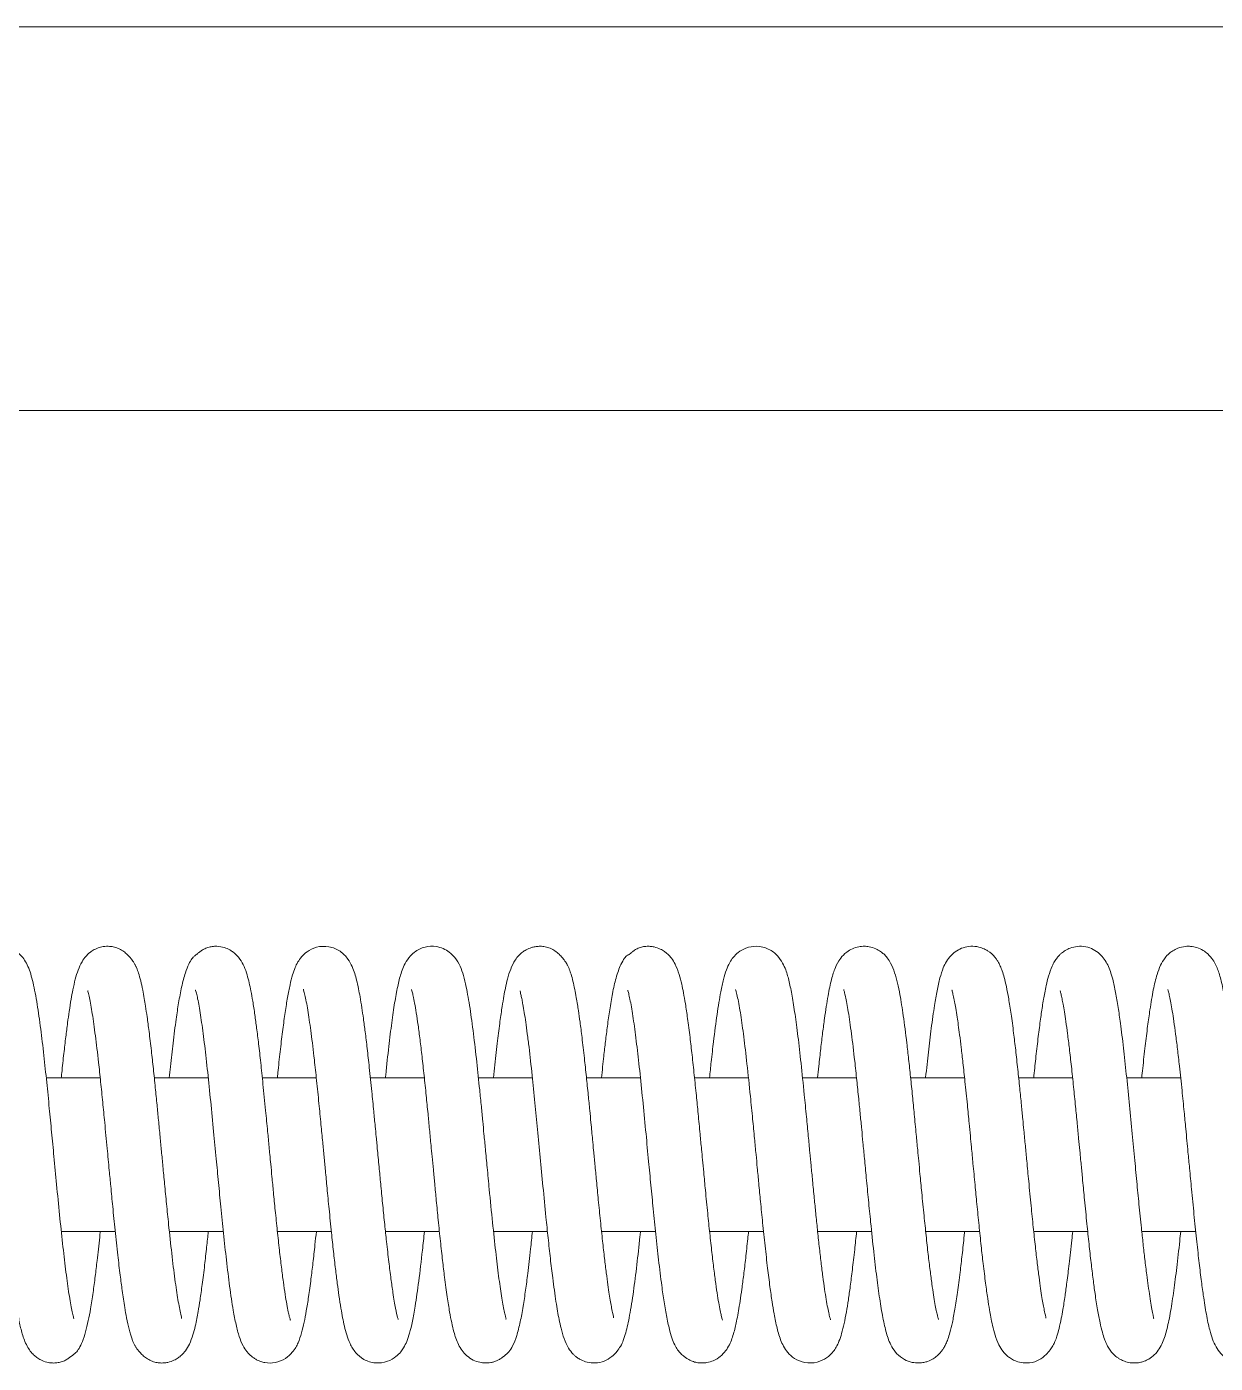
# Model space of a CAD drawing. Header units: inches. Extents: x 0.8 to 28.5, y 2.9 to 20.2.
# Drawn here: x 15.535 to 16.305, y 17.741 to 18.607 of the extents above; entities that cross this region are included whole.
import ezdxf

# ---------------------------------------------------------------- set-up
doc = ezdxf.new("R2010")
doc.units = ezdxf.units.IN
doc.header["$MEASUREMENT"] = 0
doc.layers.add('SLD-0', color=1, linetype='Continuous', lineweight=15)

msp = doc.modelspace()

# ---------------------------------------------------------------- linework, layer by layer
at = {"color": 7, "linetype": 'Continuous', "lineweight": 15}
for points, knots in [([(15.56587, 17.76943), (15.56589, 17.76946), (15.56595, 17.76955), (15.56524, 17.77208), (15.56413, 17.7773), (15.56255, 17.78657), (15.56059, 17.80108), (15.55862, 17.81803), (15.55667, 17.83666), (15.5548, 17.8558), (15.55309, 17.87387), (15.55151, 17.89044), (15.54997, 17.9066), (15.54828, 17.92343), (15.54644, 17.94089), (15.54439, 17.95804), (15.54214, 17.97415), (15.53997, 17.9856), (15.53802, 17.99302), (15.53635, 17.99771), (15.53424, 18.00174), (15.53208, 18.00452), (15.52997, 18.00643), (15.52871, 18.00738), (15.52753, 18.00818), (15.52577, 18.00918), (15.52235, 18.01053), (15.51722, 18.01126), (15.51043, 18.00985), (15.50464, 18.00578), (15.50167, 18.00189), (15.49973, 17.99832), (15.49776, 17.99325), (15.49599, 17.98645), (15.4942, 17.97719), (15.49253, 17.96628), (15.49095, 17.95436), (15.48939, 17.94109), (15.48833, 17.93121), (15.48781, 17.92621), (15.48775, 17.92564)], [0, 0, 0, 0, 0.013609, 0.034853, 0.056971, 0.100364, 0.142556, 0.18394, 0.225206, 0.265902, 0.302386, 0.33375, 0.365231, 0.400617, 0.439654, 0.482371, 0.528092, 0.577452, 0.603398, 0.627902, 0.650101, 0.670059, 0.677454, 0.680256, 0.682597, 0.686865, 0.691912, 0.705487, 0.722651, 0.740724, 0.758472, 0.776526, 0.794296, 0.829844, 0.869346, 0.899211, 0.932022, 0.967779, 0.996329, 1, 1, 1, 1]), ([(15.63567, 17.7698), (15.63571, 17.7698), (15.63588, 17.76981), (15.63533, 17.77174), (15.63435, 17.77635), (15.63304, 17.78361), (15.6314, 17.79478), (15.62934, 17.81145), (15.62754, 17.8283), (15.62598, 17.84364), (15.62476, 17.85629), (15.62367, 17.86772), (15.6227, 17.87794), (15.62174, 17.88794), (15.62079, 17.89797), (15.61977, 17.90859), (15.61865, 17.91978), (15.61742, 17.9316), (15.61608, 17.94392), (15.61472, 17.95521), (15.61346, 17.96474), (15.61245, 17.97161), (15.6115, 17.97742), (15.61046, 17.983), (15.60925, 17.98854), (15.60801, 17.99305), (15.60689, 17.99624), (15.60595, 17.99833), (15.60521, 17.99976), (15.60392, 18.00176), (15.60241, 18.00365), (15.60048, 18.0057), (15.59811, 18.00767), (15.59553, 18.00925), (15.59251, 18.01038), (15.5892, 18.01097), (15.58525, 18.01085), (15.58152, 18.00987), (15.57855, 18.00847), (15.5755, 18.00629), (15.57337, 18.00411), (15.57082, 18.00055), (15.56864, 17.99569), (15.56675, 17.98952), (15.56533, 17.98307), (15.5641, 17.97637), (15.56297, 17.96922), (15.56183, 17.96104), (15.56067, 17.95198), (15.5594, 17.94115), (15.55843, 17.93221), (15.55787, 17.9267), (15.55776, 17.92564)], [0, 0, 0, 0, 0.008302, 0.038524, 0.061955, 0.083082, 0.12604, 0.169981, 0.213086, 0.241435, 0.268221, 0.29117, 0.310744, 0.329741, 0.351399, 0.371558, 0.395139, 0.42205, 0.449171, 0.480817, 0.507048, 0.528535, 0.544279, 0.564025, 0.587813, 0.611046, 0.627186, 0.633708, 0.636034, 0.640551, 0.647439, 0.655578, 0.666245, 0.679258, 0.691072, 0.700617, 0.711007, 0.719163, 0.727816, 0.734848, 0.747089, 0.766398, 0.792312, 0.817349, 0.844187, 0.866299, 0.891775, 0.913573, 0.937809, 0.964369, 0.993129, 1, 1, 1, 1]), ([(15.70615, 17.76874), (15.70616, 17.76873), (15.70621, 17.76866), (15.70595, 17.76937), (15.70551, 17.77101), (15.70478, 17.77411), (15.70386, 17.77882), (15.70279, 17.78525), (15.70164, 17.79328), (15.70039, 17.8029), (15.69907, 17.81405), (15.69774, 17.82644), (15.69644, 17.83909), (15.69528, 17.85087), (15.69432, 17.86093), (15.69354, 17.86907), (15.69293, 17.87554), (15.69226, 17.88257), (15.69135, 17.89215), (15.69004, 17.90585), (15.68853, 17.9209), (15.68703, 17.9353), (15.68567, 17.94742), (15.6844, 17.95771), (15.68314, 17.96701), (15.68192, 17.97505), (15.6807, 17.98178), (15.67954, 17.98729), (15.67817, 17.99261), (15.67633, 17.99781), (15.6741, 18.00195), (15.6717, 18.00489), (15.66958, 18.00685), (15.66669, 18.00878), (15.66313, 18.01029), (15.65987, 18.0109), (15.65709, 18.01089), (15.65562, 18.01076), (15.65417, 18.01051), (15.65223, 18.01), (15.6506, 18.00929), (15.64914, 18.00843), (15.64817, 18.00777), (15.64733, 18.00714), (15.6466, 18.00655), (15.64599, 18.00605), (15.6452, 18.00541), (15.64454, 18.00493), (15.64372, 18.00435), (15.6422, 18.00265), (15.64024, 17.99934), (15.6379, 17.99339), (15.63574, 17.98504), (15.63381, 17.97478), (15.63202, 17.9627), (15.63028, 17.94891), (15.62883, 17.936), (15.62801, 17.92807), (15.62776, 17.92564)], [0, 0, 0, 0, 0.003261, 0.01604, 0.032164, 0.051794, 0.074702, 0.098938, 0.124151, 0.150525, 0.177894, 0.206188, 0.23406, 0.258047, 0.277994, 0.294035, 0.306096, 0.315985, 0.335329, 0.362401, 0.397472, 0.427565, 0.455753, 0.481627, 0.505014, 0.532398, 0.555566, 0.575809, 0.59731, 0.620819, 0.644084, 0.657079, 0.666017, 0.672923, 0.68193, 0.693401, 0.696355, 0.6992, 0.702023, 0.70491, 0.711152, 0.714028, 0.716382, 0.718342, 0.72011, 0.721935, 0.724034, 0.730346, 0.739042, 0.756075, 0.780187, 0.808771, 0.845888, 0.879541, 0.909774, 0.949581, 0.984547, 1, 1, 1, 1]), ([(15.77593, 17.76923), (15.77595, 17.7692), (15.77618, 17.76891), (15.77545, 17.77086), (15.77448, 17.77558), (15.77281, 17.78496), (15.77134, 17.79547), (15.76994, 17.80649), (15.7686, 17.81842), (15.7673, 17.83073), (15.76607, 17.84279), (15.7649, 17.85485), (15.76376, 17.86682), (15.76274, 17.87752), (15.76186, 17.88677), (15.76105, 17.8952), (15.76011, 17.90507), (15.75883, 17.91798), (15.75741, 17.93175), (15.756, 17.94459), (15.75472, 17.95515), (15.75358, 17.96384), (15.75249, 17.97142), (15.75143, 17.97783), (15.75032, 17.98373), (15.74916, 17.98886), (15.74793, 17.99334), (15.74637, 17.99771), (15.74372, 18.00274), (15.73906, 18.00776), (15.73164, 18.01118), (15.72305, 18.01081), (15.71711, 18.00777), (15.71318, 18.00402), (15.71075, 18.00037), (15.70905, 17.99675), (15.70745, 17.99207), (15.70592, 17.98592), (15.70434, 17.97789), (15.70281, 17.96824), (15.70129, 17.95706), (15.69976, 17.94442), (15.6986, 17.93381), (15.69792, 17.92727), (15.69776, 17.92564)], [0, 0, 0, 0, 0.002232, 0.021655, 0.061185, 0.100794, 0.128342, 0.158018, 0.18959, 0.214625, 0.24086, 0.266773, 0.289161, 0.313393, 0.331031, 0.344692, 0.364392, 0.39126, 0.425214, 0.454143, 0.480952, 0.504861, 0.525817, 0.549384, 0.569173, 0.591915, 0.611578, 0.632176, 0.653531, 0.676323, 0.697205, 0.716392, 0.733425, 0.747114, 0.762499, 0.781202, 0.805006, 0.833628, 0.863757, 0.894372, 0.92559, 0.957579, 0.989425, 1, 1, 1, 1]), ([(15.84587, 17.76941), (15.84591, 17.76938), (15.84606, 17.76925), (15.84548, 17.77112), (15.84448, 17.77558), (15.84299, 17.78373), (15.84113, 17.79688), (15.83917, 17.81302), (15.83715, 17.832), (15.83529, 17.85069), (15.83376, 17.86683), (15.83262, 17.87879), (15.83166, 17.8888), (15.83079, 17.89799), (15.82987, 17.90757), (15.82857, 17.92054), (15.82689, 17.93677), (15.82481, 17.95474), (15.82258, 17.97131), (15.8204, 17.98364), (15.81842, 17.99185), (15.81646, 17.99764), (15.81362, 18.00289), (15.80964, 18.00695), (15.80556, 18.00944), (15.79997, 18.01113), (15.79426, 18.01082), (15.78957, 18.00905), (15.7854, 18.0064), (15.78187, 18.00236), (15.77938, 17.99757), (15.77736, 17.99193), (15.77571, 17.98512), (15.77372, 17.97444), (15.77186, 17.96153), (15.76991, 17.94582), (15.76856, 17.93356), (15.76782, 17.92625), (15.76776, 17.92564)], [0, 0, 0, 0, 0.008513, 0.028377, 0.049279, 0.090655, 0.131113, 0.17193, 0.215046, 0.260684, 0.289128, 0.313193, 0.332715, 0.349533, 0.369066, 0.391699, 0.431244, 0.47612, 0.522364, 0.570187, 0.602724, 0.632007, 0.657487, 0.673903, 0.686688, 0.698246, 0.715024, 0.725056, 0.73635, 0.759351, 0.779999, 0.799319, 0.836639, 0.874587, 0.913137, 0.953398, 0.996069, 1, 1, 1, 1]), ([(15.91552, 17.77005), (15.91555, 17.77011), (15.91567, 17.77031), (15.9152, 17.77231), (15.91443, 17.77599), (15.91359, 17.7805), (15.91277, 17.7855), (15.91187, 17.79169), (15.91083, 17.79942), (15.90967, 17.80885), (15.90842, 17.8201), (15.90708, 17.83283), (15.90575, 17.84601), (15.90456, 17.85837), (15.90354, 17.86909), (15.90269, 17.87803), (15.90201, 17.88511), (15.90144, 17.8911), (15.90085, 17.89739), (15.90009, 17.9053), (15.8991, 17.91528), (15.89793, 17.92671), (15.8966, 17.9393), (15.89522, 17.95122), (15.89392, 17.96134), (15.89296, 17.96821), (15.89215, 17.97347), (15.89137, 17.97813), (15.8904, 17.9833), (15.88929, 17.98831), (15.88819, 17.99244), (15.88719, 17.99542), (15.88639, 17.99735), (15.88584, 17.99851), (15.8855, 17.99914), (15.88511, 17.99982), (15.88464, 18.00051), (15.88404, 18.00136), (15.8831, 18.00262), (15.88164, 18.00437), (15.87948, 18.00651), (15.87688, 18.00846), (15.874, 18.00991), (15.87081, 18.01074), (15.86778, 18.01097), (15.86482, 18.01069), (15.86194, 18.00999), (15.85919, 18.00883), (15.8561, 18.00678), (15.85387, 18.00467), (15.85123, 18.00128), (15.84882, 17.99629), (15.8469, 17.99009), (15.84555, 17.98412), (15.84447, 17.97845), (15.84329, 17.9714), (15.84194, 17.96196), (15.84034, 17.9494), (15.83894, 17.93699), (15.83805, 17.92848), (15.83776, 17.92564)], [0, 0, 0, 0, 0.012416, 0.040306, 0.062365, 0.078988, 0.096446, 0.116181, 0.138351, 0.162904, 0.189707, 0.218944, 0.247966, 0.273198, 0.294797, 0.312723, 0.326899, 0.337342, 0.348918, 0.365034, 0.385766, 0.411088, 0.438564, 0.470896, 0.497907, 0.519618, 0.531826, 0.547123, 0.565552, 0.587135, 0.607569, 0.622266, 0.629541, 0.632037, 0.633878, 0.634628, 0.636827, 0.638727, 0.641221, 0.648302, 0.65846, 0.671871, 0.685977, 0.697311, 0.705927, 0.712288, 0.71783, 0.726987, 0.733991, 0.744394, 0.761204, 0.789391, 0.817122, 0.839803, 0.859521, 0.882089, 0.911001, 0.944187, 0.9814, 1, 1, 1, 1]), ([(15.98617, 17.7687), (15.98618, 17.76869), (15.98623, 17.76863), (15.98597, 17.76933), (15.98554, 17.77091), (15.98483, 17.77389), (15.98394, 17.77839), (15.98291, 17.78453), (15.98178, 17.79226), (15.98055, 17.8016), (15.97925, 17.81253), (15.97792, 17.82472), (15.97652, 17.83824), (15.97521, 17.85157), (15.9741, 17.86327), (15.97325, 17.87212), (15.97247, 17.88035), (15.97152, 17.89029), (15.97041, 17.902), (15.96915, 17.91483), (15.96783, 17.92771), (15.96648, 17.94034), (15.96503, 17.95272), (15.96359, 17.96386), (15.96219, 17.97338), (15.96093, 17.98063), (15.95969, 17.98667), (15.95809, 17.99302), (15.95597, 17.99865), (15.95345, 18.00284), (15.95136, 18.00522), (15.94972, 18.00666), (15.94812, 18.00786), (15.94562, 18.00933), (15.94247, 18.01042), (15.93982, 18.01082), (15.93801, 18.01091), (15.93653, 18.01086), (15.93504, 18.01068), (15.933, 18.01024), (15.93079, 18.00937), (15.92919, 18.00835), (15.92789, 18.00736), (15.92725, 18.00683), (15.92682, 18.00646), (15.92654, 18.00622), (15.92629, 18.00602), (15.92597, 18.00576), (15.92534, 18.0053), (15.92502, 18.0053), (15.92419, 18.00489), (15.92252, 18.00313), (15.91991, 17.99868), (15.91718, 17.99098), (15.91491, 17.98088), (15.9131, 17.97025), (15.91165, 17.95973), (15.91038, 17.94962), (15.90911, 17.9386), (15.90825, 17.93038), (15.90775, 17.92564)], [0, 0, 0, 0, 0.003418, 0.015924, 0.031569, 0.050504, 0.072469, 0.095815, 0.12028, 0.146057, 0.173017, 0.201037, 0.228437, 0.258697, 0.281665, 0.297457, 0.310384, 0.329644, 0.355459, 0.379296, 0.406947, 0.435872, 0.462707, 0.494975, 0.523127, 0.54737, 0.568637, 0.593293, 0.622705, 0.641749, 0.655317, 0.660019, 0.663433, 0.670834, 0.680593, 0.686457, 0.689445, 0.692304, 0.695128, 0.698062, 0.704693, 0.711382, 0.713728, 0.71552, 0.716279, 0.717001, 0.717735, 0.718527, 0.720412, 0.72763, 0.73791, 0.759011, 0.785623, 0.825512, 0.861635, 0.893701, 0.921989, 0.946889, 0.969386, 1, 1, 1, 1]), ([(16.05612, 17.76883), (16.05614, 17.7688), (16.05622, 17.76868), (16.05581, 17.76987), (16.05517, 17.77244), (16.05429, 17.77656), (16.05332, 17.78199), (16.05228, 17.78872), (16.05118, 17.79675), (16.05001, 17.80602), (16.04883, 17.8163), (16.04769, 17.82701), (16.04661, 17.83748), (16.04555, 17.84808), (16.04456, 17.85841), (16.04361, 17.86837), (16.04269, 17.87798), (16.04168, 17.88858), (16.04049, 17.90115), (16.03891, 17.91722), (16.03708, 17.93504), (16.03508, 17.95255), (16.03317, 17.96703), (16.03132, 17.97877), (16.02938, 17.98818), (16.0277, 17.99434), (16.02525, 18.00009), (16.02192, 18.00495), (16.01686, 18.00923), (16.00851, 18.01146), (16.00135, 18.01009), (15.99617, 18.00701), (15.99291, 18.00363), (15.99032, 17.99966), (15.98844, 17.99523), (15.98673, 17.98942), (15.98475, 17.98037), (15.98261, 17.96724), (15.98058, 17.95142), (15.97897, 17.93731), (15.97812, 17.92911), (15.97776, 17.92564)], [0, 0, 0, 0, 0.00503, 0.021965, 0.042135, 0.064117, 0.08685, 0.110207, 0.134313, 0.159183, 0.184654, 0.209518, 0.23221, 0.252587, 0.276049, 0.295446, 0.312598, 0.333634, 0.358963, 0.388591, 0.433017, 0.474875, 0.514242, 0.551694, 0.587602, 0.622661, 0.641725, 0.662916, 0.685753, 0.704826, 0.721697, 0.73618, 0.750294, 0.765109, 0.789187, 0.819054, 0.851246, 0.898856, 0.946009, 0.977136, 1, 1, 1, 1]), ([(16.126, 17.76911), (16.12601, 17.76909), (16.12617, 17.76889), (16.12585, 17.76975), (16.12538, 17.77168), (16.12462, 17.775), (16.12379, 17.77933), (16.12284, 17.785), (16.1218, 17.79214), (16.12064, 17.80091), (16.11938, 17.81138), (16.11808, 17.82329), (16.11668, 17.83673), (16.11534, 17.85016), (16.1142, 17.86215), (16.11332, 17.87137), (16.11251, 17.87993), (16.11154, 17.89003), (16.11044, 17.90174), (16.10921, 17.91422), (16.10799, 17.92616), (16.10677, 17.93766), (16.10521, 17.95137), (16.10333, 17.96602), (16.1014, 17.97833), (16.0996, 17.98713), (16.0978, 17.99391), (16.09563, 17.99931), (16.09316, 18.00318), (16.09109, 18.00552), (16.08859, 18.00759), (16.08528, 18.00951), (16.08175, 18.01062), (16.07787, 18.01099), (16.07413, 18.01065), (16.07018, 18.00939), (16.06585, 18.00677), (16.06144, 18.00198), (16.05896, 17.9967), (16.05662, 17.98931), (16.05447, 17.97891), (16.05259, 17.9668), (16.05103, 17.95493), (16.04979, 17.94459), (16.0487, 17.93476), (16.04802, 17.92816), (16.04776, 17.92564)], [0, 0, 0, 0, 0.001536, 0.018758, 0.036019, 0.053723, 0.073136, 0.094353, 0.11734, 0.142289, 0.169099, 0.19764, 0.225933, 0.257476, 0.281779, 0.298985, 0.313032, 0.333185, 0.359739, 0.384031, 0.410695, 0.436496, 0.461497, 0.508927, 0.552927, 0.581382, 0.609789, 0.638491, 0.65632, 0.66927, 0.677426, 0.685701, 0.69707, 0.704068, 0.712827, 0.723625, 0.734505, 0.751421, 0.781346, 0.81761, 0.859846, 0.906084, 0.930833, 0.956676, 0.98347, 1, 1, 1, 1]), ([(16.19558, 17.76995), (16.19561, 17.76995), (16.19578, 17.76994), (16.19542, 17.77138), (16.19473, 17.77453), (16.19392, 17.77866), (16.19311, 17.78336), (16.19222, 17.78919), (16.19121, 17.79655), (16.19006, 17.80559), (16.18881, 17.81646), (16.18748, 17.82892), (16.18603, 17.84313), (16.18464, 17.85754), (16.18339, 17.87065), (16.1825, 17.88), (16.18187, 17.88666), (16.18132, 17.89244), (16.18064, 17.89957), (16.17976, 17.90864), (16.17867, 17.91951), (16.17743, 17.93153), (16.17612, 17.94355), (16.17467, 17.95566), (16.17317, 17.9669), (16.17162, 17.97686), (16.17013, 17.98463), (16.16874, 17.99049), (16.16746, 17.99471), (16.16626, 17.99776), (16.16519, 17.99996), (16.16395, 18.00201), (16.16206, 18.00456), (16.15943, 18.00717), (16.15535, 18.00941), (16.1518, 18.01066), (16.14698, 18.01111), (16.14199, 18.01014), (16.13758, 18.00798), (16.13394, 18.00489), (16.13095, 18.0008), (16.12876, 17.99611), (16.12694, 17.99032), (16.12519, 17.9825), (16.1233, 17.9717), (16.12146, 17.95853), (16.11955, 17.94263), (16.11836, 17.93165), (16.11776, 17.9257), (16.11775, 17.92564)], [0, 0, 0, 0, 0.005952, 0.032684, 0.054351, 0.071076, 0.088316, 0.107814, 0.12971, 0.154028, 0.180643, 0.20959, 0.238873, 0.271972, 0.298357, 0.31796, 0.328146, 0.338454, 0.352856, 0.371449, 0.394279, 0.421264, 0.45016, 0.477641, 0.511732, 0.543, 0.571601, 0.596671, 0.617438, 0.633947, 0.646104, 0.654447, 0.661763, 0.680347, 0.686117, 0.695087, 0.707251, 0.719414, 0.73173, 0.746313, 0.763127, 0.782678, 0.813981, 0.848448, 0.880409, 0.92351, 0.96204, 0.999623, 1, 1, 1, 1]), ([(16.26555, 17.76971), (16.26555, 17.76969), (16.26556, 17.76958), (16.26538, 17.77056), (16.26485, 17.77327), (16.26398, 17.77791), (16.26301, 17.78378), (16.26203, 17.79052), (16.26095, 17.79847), (16.25982, 17.80762), (16.25866, 17.81787), (16.2574, 17.82971), (16.25602, 17.84321), (16.25454, 17.85862), (16.253, 17.87473), (16.25135, 17.89211), (16.24961, 17.91032), (16.24777, 17.92834), (16.24591, 17.94556), (16.24414, 17.95983), (16.24247, 17.97168), (16.24081, 17.98139), (16.23918, 17.98889), (16.2376, 17.99438), (16.23601, 17.99843), (16.2338, 18.0024), (16.23049, 18.0062), (16.2265, 18.00898), (16.22179, 18.01074), (16.21634, 18.01108), (16.21169, 18.00997), (16.2088, 18.00857), (16.20688, 18.00729), (16.20553, 18.00622), (16.20426, 18.00502), (16.20275, 18.00327), (16.20118, 18.00094), (16.19924, 17.99715), (16.19743, 17.99199), (16.19595, 17.98599), (16.19493, 17.98092), (16.19414, 17.97651), (16.19318, 17.97062), (16.19199, 17.96231), (16.19054, 17.95098), (16.18912, 17.93874), (16.1882, 17.92981), (16.18777, 17.92564)], [0, 0, 0, 0, 0.006383, 0.030977, 0.05799, 0.083851, 0.108293, 0.131127, 0.152466, 0.178396, 0.202206, 0.224994, 0.257306, 0.287122, 0.31801, 0.352427, 0.389318, 0.427084, 0.465422, 0.505793, 0.535093, 0.566672, 0.600535, 0.624345, 0.643892, 0.6595, 0.673493, 0.68774, 0.701854, 0.714887, 0.725821, 0.734357, 0.737813, 0.741905, 0.748796, 0.758572, 0.771181, 0.78652, 0.814535, 0.837642, 0.855004, 0.869326, 0.884583, 0.912139, 0.942614, 0.973217, 1, 1, 1, 1]), ([(16.33571, 17.76966), (16.33574, 17.76973), (16.33579, 17.7699), (16.33517, 17.77242), (16.33384, 17.77868), (16.33194, 17.79085), (16.33022, 17.80412), (16.32875, 17.81704), (16.32743, 17.82945), (16.32596, 17.84377), (16.32454, 17.85862), (16.32337, 17.8709), (16.32247, 17.88029), (16.32168, 17.88865), (16.32078, 17.89814), (16.31958, 17.91049), (16.31808, 17.9253), (16.31645, 17.9407), (16.31477, 17.95487), (16.31319, 17.96676), (16.31147, 17.97783), (16.30963, 17.98725), (16.30743, 17.99517), (16.305, 18.00082), (16.30132, 18.00545), (16.29752, 18.00837), (16.29367, 18.01014), (16.28976, 18.01092), (16.28547, 18.0109), (16.28149, 18.00992), (16.278, 18.00813), (16.27485, 18.00574), (16.27236, 18.0029), (16.2697, 17.99843), (16.26727, 17.99172), (16.26519, 17.98272), (16.26327, 17.97151), (16.26155, 17.95905), (16.25998, 17.94632), (16.25873, 17.93503), (16.25797, 17.92771), (16.25776, 17.92564)], [0, 0, 0, 0, 0.015657, 0.035297, 0.074775, 0.115179, 0.160019, 0.184111, 0.209318, 0.244567, 0.275674, 0.300343, 0.318494, 0.331987, 0.350606, 0.375824, 0.407744, 0.444509, 0.479703, 0.512433, 0.542734, 0.583848, 0.620103, 0.653232, 0.670485, 0.680702, 0.692029, 0.701863, 0.709576, 0.721781, 0.730778, 0.738171, 0.753932, 0.777383, 0.804348, 0.845634, 0.889306, 0.920181, 0.952696, 0.986597, 1, 1, 1, 1]), ([(15.50463, 17.98305), (15.50463, 17.98302), (15.50465, 17.98293), (15.50502, 17.98178), (15.50558, 17.97951), (15.50641, 17.97568), (15.50741, 17.97017), (15.50852, 17.96298), (15.50972, 17.95421), (15.51101, 17.94387), (15.51233, 17.93204), (15.51379, 17.9182), (15.51524, 17.90369), (15.51653, 17.89018), (15.51745, 17.88052), (15.51812, 17.87346), (15.51873, 17.86707), (15.5195, 17.85902), (15.52047, 17.84882), (15.52167, 17.83664), (15.52302, 17.82344), (15.5244, 17.81062), (15.52585, 17.79826), (15.52729, 17.78724), (15.52867, 17.77791), (15.53009, 17.7699), (15.53166, 17.76246), (15.53363, 17.7559), (15.53595, 17.7511), (15.53801, 17.74812), (15.53999, 17.74598), (15.54249, 17.74399), (15.54559, 17.74225), (15.54889, 17.74122), (15.5516, 17.74089), (15.5535, 17.74088), (15.55497, 17.74099), (15.55642, 17.74122), (15.55837, 17.74171), (15.56004, 17.74242), (15.5615, 17.74326), (15.56249, 17.74392), (15.56334, 17.74455), (15.56409, 17.74515), (15.56472, 17.74566), (15.56568, 17.74645), (15.56638, 17.74692), (15.56756, 17.74787), (15.56939, 17.75029), (15.57154, 17.75469), (15.57355, 17.76081), (15.57526, 17.768), (15.57686, 17.77643), (15.57833, 17.78602), (15.57972, 17.79658), (15.58115, 17.80847), (15.58222, 17.81822), (15.5829, 17.82491), (15.58303, 17.82614)], [0, 0, 0, 0, 0.008917, 0.02325, 0.040974, 0.062282, 0.08598, 0.11064, 0.136397, 0.163255, 0.191019, 0.219679, 0.253614, 0.28039, 0.300185, 0.310444, 0.321895, 0.337704, 0.357849, 0.382504, 0.411599, 0.441004, 0.468135, 0.500532, 0.52854, 0.55235, 0.583124, 0.617104, 0.635465, 0.650615, 0.66171, 0.669001, 0.676774, 0.686933, 0.692955, 0.695926, 0.698782, 0.7016, 0.704473, 0.710675, 0.713628, 0.716045, 0.718049, 0.719827, 0.72163, 0.723683, 0.73178, 0.743335, 0.766628, 0.792984, 0.822064, 0.849319, 0.874626, 0.905342, 0.933043, 0.957894, 0.992286, 1, 1, 1, 1]), ([(15.57511, 17.98198), (15.57508, 17.98198), (15.57496, 17.98201), (15.57522, 17.98091), (15.57588, 17.97814), (15.57692, 17.97289), (15.57819, 17.96529), (15.57986, 17.95336), (15.58169, 17.93797), (15.58327, 17.92318), (15.58461, 17.91009), (15.58601, 17.89567), (15.58742, 17.88083), (15.58874, 17.86696), (15.58994, 17.85438), (15.5912, 17.84132), (15.59273, 17.82622), (15.59432, 17.8112), (15.59585, 17.79825), (15.59707, 17.78896), (15.59803, 17.78219), (15.59896, 17.77624), (15.60017, 17.76947), (15.6014, 17.76383), (15.6025, 17.75972), (15.60333, 17.75714), (15.6041, 17.75509), (15.60478, 17.75355), (15.60537, 17.75241), (15.60597, 17.75138), (15.60702, 17.74985), (15.60835, 17.74816), (15.61017, 17.74621), (15.6125, 17.74423), (15.61507, 17.74262), (15.61805, 17.74146), (15.62109, 17.74089), (15.6241, 17.74085), (15.62747, 17.74135), (15.63055, 17.74242), (15.63307, 17.74388), (15.63471, 17.74511), (15.63641, 17.74659), (15.63862, 17.74915), (15.64101, 17.75331), (15.64303, 17.75869), (15.64452, 17.76438), (15.6456, 17.76953), (15.6466, 17.77493), (15.64775, 17.78203), (15.64913, 17.79196), (15.65057, 17.80352), (15.65189, 17.81515), (15.65267, 17.82273), (15.65303, 17.82614)], [0, 0, 0, 0, 0.007131, 0.023229, 0.050286, 0.071772, 0.093014, 0.13627, 0.180117, 0.20883, 0.237243, 0.264482, 0.298301, 0.326912, 0.347786, 0.374501, 0.407275, 0.44394, 0.476377, 0.503434, 0.52012, 0.537205, 0.560417, 0.589931, 0.604951, 0.617182, 0.626623, 0.633326, 0.63573, 0.637615, 0.641331, 0.646967, 0.65494, 0.665431, 0.678364, 0.690335, 0.700031, 0.707532, 0.713528, 0.72351, 0.731075, 0.734582, 0.739704, 0.755259, 0.77777, 0.804598, 0.827572, 0.846514, 0.862858, 0.887722, 0.916682, 0.949928, 0.977507, 1, 1, 1, 1]), ([(15.6449, 17.98242), (15.64487, 17.98245), (15.64463, 17.98273), (15.64518, 17.98123), (15.64589, 17.97805), (15.64711, 17.97205), (15.64867, 17.9621), (15.65067, 17.94693), (15.65261, 17.92953), (15.65456, 17.91065), (15.65639, 17.89162), (15.65808, 17.87394), (15.65963, 17.85757), (15.66119, 17.84135), (15.66293, 17.82429), (15.6648, 17.80683), (15.6669, 17.78985), (15.66893, 17.77606), (15.671, 17.76547), (15.67292, 17.75806), (15.67504, 17.75262), (15.67736, 17.74891), (15.67932, 17.74671), (15.68071, 17.74544), (15.68196, 17.74449), (15.68312, 17.74369), (15.68487, 17.74267), (15.68716, 17.74174), (15.69104, 17.74076), (15.69669, 17.74081), (15.70341, 17.74365), (15.70873, 17.74888), (15.71132, 17.75387), (15.71357, 17.76036), (15.71509, 17.76691), (15.71658, 17.77468), (15.71803, 17.7839), (15.71944, 17.79439), (15.72084, 17.80579), (15.72199, 17.81611), (15.72273, 17.82324), (15.72303, 17.82614)], [0, 0, 0, 0, 0.003133, 0.023314, 0.045244, 0.067278, 0.110351, 0.152311, 0.19361, 0.234885, 0.274909, 0.310222, 0.340819, 0.373195, 0.409457, 0.449369, 0.492813, 0.539305, 0.572407, 0.606852, 0.638587, 0.659779, 0.669529, 0.677102, 0.679977, 0.682371, 0.686623, 0.6916, 0.697707, 0.713297, 0.731305, 0.749001, 0.778968, 0.808506, 0.838528, 0.865171, 0.894626, 0.926968, 0.953215, 0.980992, 1, 1, 1, 1]), ([(15.71465, 17.98299), (15.71462, 17.98302), (15.71452, 17.98317), (15.71504, 17.98168), (15.71578, 17.97859), (15.71673, 17.9739), (15.71771, 17.96824), (15.71868, 17.96175), (15.72002, 17.95195), (15.72153, 17.93942), (15.7232, 17.92386), (15.72465, 17.90973), (15.72595, 17.89625), (15.72705, 17.88471), (15.728, 17.87475), (15.72895, 17.86483), (15.73003, 17.85341), (15.73135, 17.83984), (15.73275, 17.82602), (15.73412, 17.81309), (15.73539, 17.80211), (15.73658, 17.79265), (15.73775, 17.78408), (15.73889, 17.77664), (15.74004, 17.7702), (15.74124, 17.76446), (15.7427, 17.75886), (15.74453, 17.75363), (15.74777, 17.74793), (15.75335, 17.74297), (15.76106, 17.74034), (15.76908, 17.74144), (15.77454, 17.74469), (15.77776, 17.74804), (15.78007, 17.75146), (15.78181, 17.75517), (15.78357, 17.76049), (15.78529, 17.76778), (15.78728, 17.77867), (15.78941, 17.79381), (15.7914, 17.81051), (15.79261, 17.82207), (15.79303, 17.82614)], [0, 0, 0, 0, 0.005438, 0.024845, 0.048152, 0.071445, 0.093704, 0.114809, 0.135682, 0.179572, 0.210348, 0.242114, 0.270157, 0.293355, 0.311734, 0.329896, 0.352785, 0.380544, 0.413247, 0.440789, 0.467772, 0.492482, 0.514784, 0.540898, 0.562946, 0.584169, 0.608873, 0.635833, 0.662116, 0.682255, 0.701693, 0.720607, 0.736916, 0.750028, 0.76132, 0.781996, 0.809123, 0.841884, 0.876245, 0.923577, 0.973127, 1, 1, 1, 1]), ([(15.78468, 17.98294), (15.7847, 17.98288), (15.78473, 17.98274), (15.78515, 17.98133), (15.7858, 17.97861), (15.78671, 17.97414), (15.78779, 17.96787), (15.78895, 17.95991), (15.79021, 17.95042), (15.79151, 17.93947), (15.79283, 17.92731), (15.79413, 17.9148), (15.7953, 17.90303), (15.79634, 17.89219), (15.79722, 17.88295), (15.79805, 17.87418), (15.79884, 17.86593), (15.79975, 17.85639), (15.80079, 17.84549), (15.80204, 17.8329), (15.8034, 17.8198), (15.80476, 17.80743), (15.80624, 17.79519), (15.80774, 17.78393), (15.80928, 17.77426), (15.81067, 17.76704), (15.81195, 17.76157), (15.81338, 17.75688), (15.81504, 17.7528), (15.81716, 17.74915), (15.82001, 17.74579), (15.82426, 17.74278), (15.82853, 17.74127), (15.83168, 17.74086), (15.83415, 17.7409), (15.8361, 17.74114), (15.83815, 17.74163), (15.84019, 17.74243), (15.84171, 17.74328), (15.84292, 17.74408), (15.84369, 17.74464), (15.84437, 17.74517), (15.84553, 17.74611), (15.84666, 17.74711), (15.84823, 17.74866), (15.85051, 17.75212), (15.85293, 17.75836), (15.85512, 17.76705), (15.85698, 17.77707), (15.85855, 17.78766), (15.86016, 17.8), (15.86162, 17.81259), (15.86263, 17.8223), (15.86303, 17.82614)], [0, 0, 0, 0, 0.010965, 0.026894, 0.046409, 0.069677, 0.094892, 0.120758, 0.147477, 0.174911, 0.202926, 0.230922, 0.255261, 0.275455, 0.296141, 0.310059, 0.327227, 0.344876, 0.366645, 0.392687, 0.422339, 0.450845, 0.47732, 0.512857, 0.543536, 0.569386, 0.593767, 0.611279, 0.630123, 0.649564, 0.665563, 0.67841, 0.68919, 0.697518, 0.70111, 0.704892, 0.708988, 0.713468, 0.718049, 0.720008, 0.721869, 0.72379, 0.72591, 0.734296, 0.746199, 0.773841, 0.809141, 0.845343, 0.878699, 0.909196, 0.937267, 0.975189, 1, 1, 1, 1]), ([(15.85516, 17.98191), (15.85514, 17.98192), (15.855, 17.98202), (15.85517, 17.98123), (15.85558, 17.97936), (15.8562, 17.97654), (15.85724, 17.97119), (15.85838, 17.96397), (15.85972, 17.95417), (15.86112, 17.943), (15.86275, 17.92816), (15.86462, 17.91004), (15.86635, 17.89211), (15.86809, 17.87388), (15.8699, 17.8547), (15.87161, 17.83716), (15.87322, 17.8216), (15.87465, 17.80831), (15.87636, 17.79416), (15.87822, 17.78054), (15.87995, 17.77049), (15.8816, 17.76289), (15.88346, 17.7564), (15.88594, 17.75092), (15.88856, 17.74743), (15.89059, 17.74549), (15.89243, 17.74406), (15.89502, 17.74254), (15.89871, 17.74115), (15.90451, 17.74062), (15.90984, 17.74199), (15.91405, 17.74451), (15.91758, 17.7479), (15.92063, 17.75245), (15.92209, 17.75605), (15.92352, 17.76041), (15.92479, 17.76564), (15.92649, 17.77398), (15.92843, 17.7864), (15.93064, 17.80392), (15.93213, 17.81732), (15.93292, 17.82507), (15.93303, 17.82614)], [0, 0, 0, 0, 0.002612, 0.020538, 0.041214, 0.057748, 0.07082, 0.11166, 0.133833, 0.15704, 0.200519, 0.239108, 0.274431, 0.310876, 0.348747, 0.38982, 0.419194, 0.450019, 0.481666, 0.525864, 0.566316, 0.588339, 0.616716, 0.646648, 0.667282, 0.673867, 0.679647, 0.685447, 0.695232, 0.707814, 0.725022, 0.744339, 0.758688, 0.769241, 0.78574, 0.809694, 0.832839, 0.855678, 0.904684, 0.950359, 0.99317, 1, 1, 1, 1]), ([(15.92493, 17.98237), (15.92489, 17.98241), (15.92471, 17.9826), (15.92522, 17.98105), (15.92596, 17.97778), (15.92719, 17.97159), (15.92878, 17.9614), (15.93078, 17.94596), (15.93273, 17.92838), (15.93469, 17.90936), (15.93653, 17.89016), (15.93823, 17.87233), (15.93978, 17.856), (15.94132, 17.84009), (15.94299, 17.82366), (15.9448, 17.80684), (15.9466, 17.79232), (15.94833, 17.78004), (15.95006, 17.77002), (15.95188, 17.76191), (15.95372, 17.75596), (15.95549, 17.75189), (15.95738, 17.74892), (15.95901, 17.74707), (15.96067, 17.7456), (15.96177, 17.74473), (15.96274, 17.74405), (15.96372, 17.74342), (15.96546, 17.74243), (15.96796, 17.74148), (15.97082, 17.74094), (15.97354, 17.74084), (15.97659, 17.74115), (15.98066, 17.74234), (15.98541, 17.74538), (15.98852, 17.74899), (15.99135, 17.75377), (15.99366, 17.76057), (15.99563, 17.76934), (15.99728, 17.77887), (15.9987, 17.78884), (15.99991, 17.79811), (16.00121, 17.80903), (16.00224, 17.81846), (16.00286, 17.82454), (16.00302, 17.82614)], [0, 0, 0, 0, 0.005535, 0.02541, 0.047471, 0.06981, 0.113251, 0.155267, 0.196384, 0.237491, 0.277549, 0.3131, 0.343695, 0.375262, 0.41016, 0.448176, 0.490115, 0.520412, 0.552936, 0.587737, 0.614553, 0.638097, 0.657714, 0.673088, 0.678721, 0.683119, 0.684987, 0.686738, 0.690225, 0.696806, 0.702572, 0.707467, 0.714175, 0.724663, 0.738146, 0.75478, 0.774663, 0.81164, 0.846259, 0.886519, 0.909425, 0.93434, 0.961176, 0.989786, 1, 1, 1, 1]), ([(15.99468, 17.98291), (15.99466, 17.98294), (15.99457, 17.98306), (15.99514, 17.98133), (15.99594, 17.97784), (15.99696, 17.97268), (15.99797, 17.96657), (15.99896, 17.95974), (16.00032, 17.9496), (16.00207, 17.93464), (16.00399, 17.91627), (16.00562, 17.89976), (16.00682, 17.8871), (16.00783, 17.87656), (16.00875, 17.86691), (16.00972, 17.85672), (16.01086, 17.84473), (16.01224, 17.83102), (16.01376, 17.81643), (16.01533, 17.80251), (16.01686, 17.79045), (16.01824, 17.78064), (16.01975, 17.7716), (16.02151, 17.76303), (16.02347, 17.75621), (16.02602, 17.75087), (16.02902, 17.7467), (16.03401, 17.74267), (16.04146, 17.74033), (16.04929, 17.74152), (16.05473, 17.74483), (16.05795, 17.74827), (16.06018, 17.75168), (16.06185, 17.7553), (16.06347, 17.76014), (16.06496, 17.76628), (16.0664, 17.77365), (16.0677, 17.7817), (16.06897, 17.79078), (16.07034, 17.80159), (16.07171, 17.81344), (16.07261, 17.82215), (16.07303, 17.82614)], [0, 0, 0, 0, 0.006886, 0.027473, 0.052337, 0.076791, 0.099731, 0.121083, 0.142012, 0.185931, 0.232687, 0.263075, 0.288582, 0.309315, 0.326307, 0.346367, 0.37066, 0.399368, 0.432324, 0.46667, 0.498371, 0.527175, 0.553317, 0.589484, 0.629324, 0.648542, 0.666371, 0.683967, 0.702495, 0.72136, 0.737696, 0.751174, 0.763176, 0.782501, 0.807107, 0.835527, 0.862819, 0.888541, 0.914191, 0.942634, 0.973753, 1, 1, 1, 1]), ([(16.0647, 17.98287), (16.06469, 17.98287), (16.06465, 17.98286), (16.06513, 17.98134), (16.0661, 17.97729), (16.06767, 17.96894), (16.06969, 17.95471), (16.07157, 17.93907), (16.07313, 17.9245), (16.07434, 17.91271), (16.0754, 17.90205), (16.0763, 17.89256), (16.0772, 17.8832), (16.07819, 17.87273), (16.07939, 17.86022), (16.0807, 17.84633), (16.08233, 17.83004), (16.08411, 17.81298), (16.08607, 17.79635), (16.08799, 17.78209), (16.09005, 17.76977), (16.09223, 17.76022), (16.09463, 17.75301), (16.09884, 17.74688), (16.10321, 17.74327), (16.10839, 17.74121), (16.11303, 17.74075), (16.1164, 17.74115), (16.11956, 17.74203), (16.12254, 17.74347), (16.12538, 17.74559), (16.12722, 17.74749), (16.12864, 17.74932), (16.12993, 17.75135), (16.13104, 17.75353), (16.13229, 17.75656), (16.13365, 17.76096), (16.13516, 17.76726), (16.13677, 17.77579), (16.13842, 17.78662), (16.13997, 17.79852), (16.14144, 17.81107), (16.1424, 17.82), (16.14294, 17.82529), (16.14303, 17.82614)], [0, 0, 0, 0, 0.008882, 0.026576, 0.047397, 0.091178, 0.135784, 0.18129, 0.209832, 0.235278, 0.257445, 0.276273, 0.293195, 0.313882, 0.338934, 0.368178, 0.398194, 0.440899, 0.48114, 0.520369, 0.560693, 0.602156, 0.642498, 0.662842, 0.682048, 0.695694, 0.705847, 0.713655, 0.719492, 0.729103, 0.737415, 0.746899, 0.754008, 0.761861, 0.77342, 0.7902, 0.812091, 0.839116, 0.870346, 0.903389, 0.938424, 0.965994, 0.994554, 1, 1, 1, 1]), ([(16.13486, 17.98235), (16.13485, 17.98237), (16.13475, 17.9825), (16.13509, 17.98147), (16.13563, 17.9792), (16.13645, 17.97534), (16.1373, 17.97065), (16.13812, 17.9656), (16.13896, 17.9597), (16.13984, 17.95321), (16.14086, 17.94505), (16.14201, 17.93502), (16.14333, 17.92262), (16.14467, 17.90945), (16.14583, 17.89752), (16.1467, 17.88835), (16.14753, 17.87965), (16.14855, 17.86901), (16.14972, 17.85664), (16.15101, 17.8432), (16.15235, 17.82992), (16.1537, 17.81698), (16.15511, 17.80435), (16.15653, 17.79291), (16.15789, 17.78302), (16.15902, 17.77592), (16.16003, 17.7703), (16.16118, 17.76473), (16.16279, 17.75857), (16.16493, 17.75296), (16.16744, 17.74878), (16.16966, 17.7463), (16.17139, 17.74486), (16.17313, 17.74361), (16.1757, 17.74221), (16.18007, 17.74084), (16.18639, 17.74084), (16.19121, 17.74266), (16.19525, 17.74562), (16.19819, 17.74884), (16.20061, 17.75253), (16.20177, 17.75528), (16.20304, 17.75877), (16.20428, 17.7634), (16.20554, 17.76913), (16.20658, 17.77487), (16.20739, 17.7798), (16.20824, 17.78554), (16.20936, 17.79374), (16.21083, 17.80564), (16.21206, 17.8168), (16.21283, 17.82425), (16.21303, 17.82614)], [0, 0, 0, 0, 0.001625, 0.01281, 0.033725, 0.055519, 0.073925, 0.094916, 0.110896, 0.129564, 0.151285, 0.175967, 0.203496, 0.236431, 0.261184, 0.277809, 0.292619, 0.314102, 0.342225, 0.36772, 0.397133, 0.426866, 0.454257, 0.487241, 0.515914, 0.540432, 0.556988, 0.577273, 0.602335, 0.631141, 0.654198, 0.669564, 0.674331, 0.677655, 0.685567, 0.695965, 0.709994, 0.730817, 0.75123, 0.762224, 0.769713, 0.780594, 0.797296, 0.819765, 0.846189, 0.866237, 0.880379, 0.895309, 0.920312, 0.951188, 0.987658, 1, 1, 1, 1]), ([(16.20512, 17.98194), (16.20506, 17.98195), (16.20491, 17.98197), (16.2054, 17.98016), (16.20607, 17.97716), (16.20686, 17.97318), (16.20769, 17.96834), (16.20864, 17.96206), (16.20972, 17.95415), (16.21093, 17.94446), (16.21224, 17.93292), (16.21357, 17.92029), (16.21484, 17.90774), (16.21593, 17.89648), (16.21684, 17.88692), (16.21758, 17.87918), (16.21816, 17.87309), (16.21878, 17.8666), (16.21961, 17.85788), (16.2208, 17.8454), (16.22218, 17.83155), (16.2236, 17.81794), (16.22493, 17.80594), (16.22624, 17.79523), (16.22762, 17.78491), (16.22908, 17.77538), (16.23065, 17.76713), (16.23212, 17.761), (16.23346, 17.75667), (16.23469, 17.75365), (16.2359, 17.75124), (16.23759, 17.74864), (16.23965, 17.74629), (16.24186, 17.74444), (16.24423, 17.74299), (16.24681, 17.74182), (16.25024, 17.74094), (16.25389, 17.74081), (16.25696, 17.74127), (16.2599, 17.74219), (16.26283, 17.74364), (16.26631, 17.74632), (16.26938, 17.75024), (16.2722, 17.75585), (16.27425, 17.76289), (16.2765, 17.77386), (16.27853, 17.78731), (16.28048, 17.80265), (16.28196, 17.81569), (16.28281, 17.8241), (16.28302, 17.82614)], [0, 0, 0, 0, 0.014157, 0.035258, 0.052731, 0.069064, 0.087696, 0.108592, 0.131912, 0.157658, 0.185672, 0.2155, 0.242578, 0.265755, 0.285116, 0.3007, 0.312432, 0.321758, 0.339767, 0.365091, 0.397958, 0.426839, 0.455156, 0.482317, 0.508162, 0.540637, 0.571036, 0.597472, 0.619031, 0.63574, 0.647494, 0.659181, 0.669417, 0.678541, 0.683241, 0.689933, 0.698995, 0.708199, 0.71527, 0.720834, 0.730227, 0.744268, 0.761609, 0.780019, 0.821566, 0.865084, 0.906318, 0.945931, 0.986877, 1, 1, 1, 1]), ([(16.27472, 17.98281), (16.27471, 17.9828), (16.27467, 17.9828), (16.27512, 17.98134), (16.27606, 17.97743), (16.27729, 17.97101), (16.27862, 17.96224), (16.27974, 17.95402), (16.28095, 17.94433), (16.28232, 17.9322), (16.28376, 17.91852), (16.28513, 17.90478), (16.28619, 17.8938), (16.28702, 17.88507), (16.28783, 17.87652), (16.28883, 17.86605), (16.29012, 17.85246), (16.29163, 17.83696), (16.29323, 17.82139), (16.29477, 17.80728), (16.29624, 17.79514), (16.29784, 17.7833), (16.29959, 17.77225), (16.30151, 17.76311), (16.30352, 17.75637), (16.30558, 17.75165), (16.30826, 17.7476), (16.31239, 17.74385), (16.31818, 17.741), (16.32595, 17.74057), (16.33252, 17.74319), (16.33724, 17.74721), (16.34025, 17.75168), (16.34211, 17.75596), (16.34384, 17.76147), (16.3454, 17.76833), (16.34708, 17.77756), (16.34882, 17.78947), (16.3505, 17.80284), (16.35191, 17.81543), (16.35266, 17.82254), (16.35303, 17.82614)], [0, 0, 0, 0, 0.009608, 0.026795, 0.04585, 0.088147, 0.111157, 0.135518, 0.161212, 0.188071, 0.223277, 0.252285, 0.27466, 0.29054, 0.305056, 0.32598, 0.353298, 0.387027, 0.421558, 0.454009, 0.484645, 0.513241, 0.553066, 0.592379, 0.618688, 0.64385, 0.664651, 0.67812, 0.693566, 0.712391, 0.730192, 0.744859, 0.763279, 0.78636, 0.813399, 0.843823, 0.872046, 0.910536, 0.952769, 0.976149, 1, 1, 1, 1])]:
    msp.add_open_spline(points, degree=3, knots=knots, dxfattribs=at)
for points in [[(15.58299, 17.92564), (15.54803, 17.92564)], [(15.58301, 17.92564), (15.54804, 17.92564)], [(15.65301, 17.92564), (15.61803, 17.92564)], [(15.65299, 17.92564), (15.61803, 17.92564)], [(15.723, 17.92564), (15.68803, 17.92564)], [(15.72301, 17.92564), (15.68804, 17.92564)], [(15.793, 17.92564), (15.75803, 17.92564)], [(15.79301, 17.92564), (15.75805, 17.92564)], [(15.863, 17.92564), (15.82802, 17.92564)], [(15.86301, 17.92564), (15.82804, 17.92564)], [(15.93299, 17.92564), (15.89803, 17.92564)], [(15.93301, 17.92564), (15.89804, 17.92564)], [(16.00298, 17.92564), (15.96803, 17.92564)], [(16.003, 17.92564), (15.96804, 17.92564)], [(16.073, 17.92564), (16.03802, 17.92564)], [(16.07301, 17.92564), (16.03803, 17.92564)], [(16.143, 17.92564), (16.10803, 17.92564)], [(16.14301, 17.92564), (16.10804, 17.92564)], [(16.21299, 17.92564), (16.17803, 17.92564)], [(16.213, 17.92564), (16.17804, 17.92564)], [(16.28299, 17.92564), (16.24803, 17.92564)], [(16.28301, 17.92564), (16.24805, 17.92564)], [(15.5578, 17.82614), (15.59276, 17.82614)], [(15.5578, 17.82614), (15.59275, 17.82614)], [(15.6278, 17.82614), (15.66275, 17.82614)], [(15.62781, 17.82614), (15.66278, 17.82614)], [(15.69779, 17.82614), (15.73275, 17.82614)], [(15.69781, 17.82614), (15.73276, 17.82614)], [(15.76779, 17.82614), (15.80276, 17.82614)], [(15.7678, 17.82614), (15.80276, 17.82614)], [(15.8378, 17.82614), (15.87276, 17.82614)], [(15.83781, 17.82614), (15.87277, 17.82614)], [(15.90779, 17.82614), (15.94276, 17.82614)], [(15.90779, 17.82614), (15.94275, 17.82614)], [(15.97779, 17.82614), (16.01276, 17.82614)], [(15.9778, 17.82614), (16.01276, 17.82614)], [(16.04779, 17.82614), (16.08277, 17.82614)], [(16.04781, 17.82614), (16.08278, 17.82614)], [(16.11779, 17.82614), (16.15276, 17.82614)], [(16.1178, 17.82614), (16.15276, 17.82614)], [(16.18779, 17.82614), (16.22276, 17.82614)], [(16.1878, 17.82614), (16.22276, 17.82614)], [(16.25779, 17.82614), (16.29276, 17.82614)], [(16.2578, 17.82614), (16.29278, 17.82614)]]:
    msp.add_open_spline(points, degree=1, dxfattribs=at)
at = {"layer": 'SLD-0'}
for p, q in [((13.79325, 18.60667), (24.65535, 18.60667)), ((13.3659, 18.35803), (24.03128, 18.35803))]:
    msp.add_line(p, q, dxfattribs=at)

doc.saveas('drawing.dxf')
